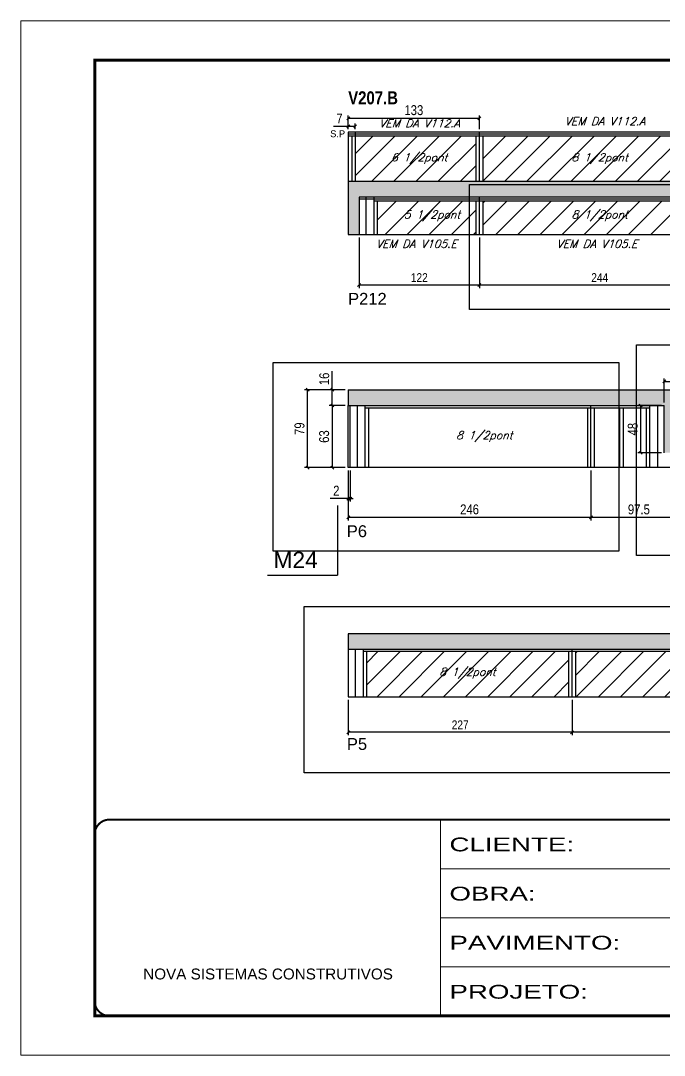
# Model space of a CAD drawing. Extents: x 2603 to 22413, y 1253 to 30260.
# Drawn here: x 4201 to 4854, y 25373 to 26423 of the extents above; entities that cross this region are included whole.
import ezdxf

# ---------------------------------------------------------------- set-up
doc = ezdxf.new("R2010")
doc.units = 0
doc.linetypes.add('CONTINUO', pattern=[0])
doc.linetypes.add('DASHED', pattern=[0.75, 0.5, -0.25])
for name, color, linetype in [('5', 5, 'Continuous'), ('COTA', 241, 'Continuous'), ('NOMENCLATURA', 7, 'Continuous'), ('Painéis', 200, 'Continuous'), ('SARR_2.2x7', 40, 'Continuous'), ('SARR_3.5x7', 81, 'Continuous'), ('texto', 7, 'Continuous')]:
    doc.layers.add(name, color=color, linetype=linetype)
for name, color, linetype, lineweight in [('Folhas', 255, 'Continuous', 9), ('Hachura', 251, 'Continuous', 9), ('SARRAFO DE PRESSAO', 251, 'DASHED', 9)]:
    doc.layers.add(name, color=color, linetype=linetype, lineweight=lineweight)
doc.styles.add('ARIAL', font='arial.ttf')
doc.styles.add('COTA TECNICA', font='techl___.ttf', dxfattribs={"height": 10})
doc.styles.add('COTA TECNICA-50', font='techl___.ttf', dxfattribs={"height": 9})
doc.styles.add('Romans', font='romans.shx')
doc.styles.add('ROMAS860', font='ROMAS860.SHX')
doc.styles.get("Standard").update_dxf_attribs({"font": 'arial.ttf'})
doc.styles.add('TECNICA', font='techb___.ttf', dxfattribs={"height": 10})
doc.styles.add('Tecnologia', font='')
doc.styles.get('Tecnologia').set_extended_font_data('Forgotten Futurist')
doc.dimstyles.new('COTA PAINEL-50', dxfattribs={"dimtxt": 9, "dimasz": 3, "dimexe": 3, "dimexo": 3, "dimgap": 3, "dimtad": 1, "dimdec": 1, "dimzin": 12, "dimdsep": 46, "dimtxsty": 'COTA TECNICA-50', "dimblk1": 'OBLIQUE', "dimblk2": 'OBLIQUE', "dimsah": 1, "dimcen": 0.9, "dimclrd": 4, "dimclre": 4, "dimclrt": 240, "dimadec": 1, "dimazin": 3, "dimtfac": 1, "dimtdec": 1, "dimtmove": 0, "dimatfit": 3, "dimfxl": 1, "dimtolj": 1, "dimtzin": 12, "dimarcsym": 0})
doc.dimstyles.new('PAINEL', dxfattribs={"dimtxt": 10, "dimasz": 3, "dimexe": 3, "dimexo": 3, "dimgap": 3, "dimtad": 1, "dimdec": 1, "dimzin": 12, "dimdsep": 46, "dimtxsty": 'COTA TECNICA', "dimblk1": 'OBLIQUE', "dimblk2": 'OBLIQUE', "dimsah": 1, "dimcen": 0.9, "dimclrd": 4, "dimclre": 4, "dimclrt": 240, "dimadec": 1, "dimazin": 3, "dimtfac": 1, "dimtdec": 1, "dimtmove": 0, "dimatfit": 3, "dimfxl": 1, "dimtolj": 1, "dimtzin": 12, "dimarcsym": 0})
pattern_1 = [(45, (-126418.031, -5371.03), (-11.2253202, 11.2253202), [])]

# ---------------------------------------------------------------- blocks, each defined once
blk = doc.blocks.new('9999999999')
at = {"color": 30, "linetype": 'CONTINUO'}
for p, q in [((98564.6, 34230.2), (98564.6, 34429.4)), ((98564.6, 34379.6), (99584, 34379.6)), ((98564.6, 34329.8), (99488, 34329.8)), ((98564.6, 34280), (99488, 34280))]:
    blk.add_line(p, q, dxfattribs=at)
at = {"color": 30, "linetype": 'CONTINUO', "const_width": 2}
blk.add_lwpolyline([(99584, 34230.2), (99584, 34414.4, 0.414214), (99569, 34429.4), (98229, 34429.4, 0.414214), (98214, 34414.4), (98214, 34245.2, 0.414214), (98229, 34230.2), (99584, 34230.2)], format="xyb", dxfattribs=at)
at = {"layer": 'Folhas'}
blk.add_lwpolyline([(98139, 34190.2), (99624, 34190.2), (99624, 35240.2), (98139, 35240.2)], close=True, dxfattribs=at)
at = {"layer": 'Folhas', "color": 30, "const_width": 3}
blk.add_lwpolyline([(98214, 34230.2), (99584, 34230.2), (99584, 35200.2), (98214, 35200.2)], close=True, dxfattribs=at)
at = {"color": 7, "linetype": 'Continuous', "ltscale": 5, "style": 'ARIAL'}
blk.add_text('NOVA SISTEMAS CONSTRUTIVOS', height=11.059, dxfattribs=at).set_placement((98263.2, 34267.2))
at = {"layer": 'Folhas', "color": 7, "style": 'Tecnologia', "width": 1.5}
for s, p in [('CLIENTE:', (98573.7, 34397.2)), ('OBRA:', (98573.7, 34347.3)), ('PAVIMENTO:', (98573.7, 34297.5)), ('PROJETO:', (98573.7, 34247.7))]:
    blk.add_text(s, height=14, dxfattribs=at).set_placement(p)
blk = doc.blocks.new('_Oblique')
at = {"color": 0, "linetype": 'ByBlock', "lineweight": -2}
blk.add_line((-0.5, -0.5), (0.5, 0.5), dxfattribs=at)
blk = doc.blocks.new('*D560')
at = {"layer": 'COTA', "color": 4, "linetype": 'ByBlock', "lineweight": -2, "transparency": 16777216}
for p, q in [((4666.6, 26203.4), (4666.6, 26152.1)), ((4910.6, 26203.4), (4910.6, 26152.1)), ((4910.6, 26155.1), (4666.6, 26155.1))]:
    blk.add_line(p, q, dxfattribs=at)
at = {"layer": 'Defpoints', "color": 0, "linetype": 'ByBlock', "transparency": 16777216}
for p in [(4666.6, 26206.4), (4910.6, 26206.4), (4666.6, 26155.1)]:
    blk.add_point(p, dxfattribs=at)
at = {"layer": 'COTA', "color": 4, "linetype": 'ByBlock', "lineweight": -2, "transparency": 16777216, "xscale": 3, "yscale": 3, "zscale": 3, "rotation": 180}
blk.add_blockref('_Oblique', (4666.6, 26155.1), dxfattribs=at)
at = {"layer": 'COTA', "color": 4, "linetype": 'ByBlock', "lineweight": -2, "transparency": 16777216, "xscale": 3, "yscale": 3, "zscale": 3}
blk.add_blockref('_Oblique', (4910.6, 26155.1), dxfattribs=at)
at = {"layer": 'COTA', "color": 240, "linetype": 'ByBlock', "transparency": 16777216, "insert": (4788.6, 26162.7), "char_height": 9, "attachment_point": 5, "style": 'COTA TECNICA-50'}
blk.add_mtext('\\A1;244', dxfattribs=at)
blk = doc.blocks.new('*D561')
at = {"layer": 'COTA', "color": 4, "linetype": 'ByBlock', "lineweight": -2, "transparency": 16777216}
for p, q in [((4544.6, 26203.4), (4544.6, 26152.1)), ((4666.6, 26203.4), (4666.6, 26152.1)), ((4666.6, 26155.1), (4544.6, 26155.1))]:
    blk.add_line(p, q, dxfattribs=at)
at = {"layer": 'Defpoints', "color": 0, "linetype": 'ByBlock', "transparency": 16777216}
for p in [(4544.6, 26206.4), (4666.6, 26206.4), (4544.6, 26155.1)]:
    blk.add_point(p, dxfattribs=at)
at = {"layer": 'COTA', "color": 4, "linetype": 'ByBlock', "lineweight": -2, "transparency": 16777216, "xscale": 3, "yscale": 3, "zscale": 3, "rotation": 180}
blk.add_blockref('_Oblique', (4544.6, 26155.1), dxfattribs=at)
at = {"layer": 'COTA', "color": 4, "linetype": 'ByBlock', "lineweight": -2, "transparency": 16777216, "xscale": 3, "yscale": 3, "zscale": 3}
blk.add_blockref('_Oblique', (4666.6, 26155.1), dxfattribs=at)
at = {"layer": 'COTA', "color": 240, "linetype": 'ByBlock', "transparency": 16777216, "insert": (4605.6, 26162.7), "char_height": 9, "attachment_point": 5, "style": 'COTA TECNICA-50'}
blk.add_mtext('\\A1;122', dxfattribs=at)
blk = doc.blocks.new('*D2964')
at = {"layer": 'COTA', "color": 4, "linetype": 'ByBlock', "lineweight": -2, "transparency": 16777216}
for p, q in [((4533.6, 26313.4), (4533.6, 26327.3)), ((4666.6, 26324.3), (4533.6, 26324.3)), ((4666.6, 26313.4), (4666.6, 26327.3))]:
    blk.add_line(p, q, dxfattribs=at)
at = {"layer": 'Defpoints', "color": 0, "linetype": 'ByBlock', "transparency": 16777216}
for p in [(4533.6, 26324.3), (4533.6, 26310.4), (4666.6, 26310.4)]:
    blk.add_point(p, dxfattribs=at)
at = {"layer": 'COTA', "color": 4, "linetype": 'ByBlock', "lineweight": -2, "transparency": 16777216, "xscale": 3, "yscale": 3, "zscale": 3, "rotation": 180}
blk.add_blockref('_Oblique', (4533.6, 26324.3), dxfattribs=at)
at = {"layer": 'COTA', "color": 4, "linetype": 'ByBlock', "lineweight": -2, "transparency": 16777216, "xscale": 3, "yscale": 3, "zscale": 3}
blk.add_blockref('_Oblique', (4666.6, 26324.3), dxfattribs=at)
at = {"layer": 'COTA', "color": 240, "linetype": 'ByBlock', "transparency": 16777216, "insert": (4600.1, 26332.6), "char_height": 10, "attachment_point": 5, "style": 'COTA TECNICA'}
blk.add_mtext('\\A1;133', dxfattribs=at)
blk = doc.blocks.new('*D2965')
at = {"layer": 'COTA', "color": 4, "linetype": 'ByBlock', "lineweight": -2, "transparency": 16777216}
for p, q in [((4533.6, 26316.2), (4518.8, 26316.2)), ((4533.6, 26313.4), (4533.6, 26319.2)), ((4540.6, 26316.2), (4533.6, 26316.2)), ((4540.6, 26313.4), (4540.6, 26319.2))]:
    blk.add_line(p, q, dxfattribs=at)
at = {"layer": 'Defpoints', "color": 0, "linetype": 'ByBlock', "transparency": 16777216}
for p in [(4533.6, 26316.2), (4533.6, 26310.4), (4540.6, 26310.4)]:
    blk.add_point(p, dxfattribs=at)
at = {"layer": 'COTA', "color": 4, "linetype": 'ByBlock', "lineweight": -2, "transparency": 16777216, "xscale": 3, "yscale": 3, "zscale": 3, "rotation": 180}
blk.add_blockref('_Oblique', (4533.6, 26316.2), dxfattribs=at)
at = {"layer": 'COTA', "color": 4, "linetype": 'ByBlock', "lineweight": -2, "transparency": 16777216, "xscale": 3, "yscale": 3, "zscale": 3}
blk.add_blockref('_Oblique', (4540.6, 26316.2), dxfattribs=at)
at = {"layer": 'COTA', "color": 240, "linetype": 'ByBlock', "transparency": 16777216, "insert": (4524.7, 26324.2), "char_height": 10, "attachment_point": 5, "style": 'COTA TECNICA'}
blk.add_mtext('\\A1;7', dxfattribs=at)
blk = doc.blocks.new('*D2969')
at = {"layer": 'COTA', "color": 4, "linetype": 'ByBlock', "lineweight": -2, "transparency": 16777216}
for p, q in [((4779.6, 25966.9), (4779.6, 25916.3)), ((4877.1, 25966.9), (4877.1, 25916.3)), ((4877.1, 25919.3), (4779.6, 25919.3))]:
    blk.add_line(p, q, dxfattribs=at)
at = {"layer": 'Defpoints', "color": 0, "linetype": 'ByBlock', "transparency": 16777216}
for p in [(4779.6, 25969.9), (4877.1, 25969.9), (4779.6, 25919.3)]:
    blk.add_point(p, dxfattribs=at)
at = {"layer": 'COTA', "color": 4, "linetype": 'ByBlock', "lineweight": -2, "transparency": 16777216, "xscale": 3, "yscale": 3, "zscale": 3, "rotation": 180}
blk.add_blockref('_Oblique', (4779.6, 25919.3), dxfattribs=at)
at = {"layer": 'COTA', "color": 4, "linetype": 'ByBlock', "lineweight": -2, "transparency": 16777216, "xscale": 3, "yscale": 3, "zscale": 3}
blk.add_blockref('_Oblique', (4877.1, 25919.3), dxfattribs=at)
at = {"layer": 'COTA', "color": 240, "linetype": 'ByBlock', "transparency": 16777216, "insert": (4828.3, 25927.4), "char_height": 10, "attachment_point": 5, "style": 'COTA TECNICA'}
blk.add_mtext('\\A1;97.5', dxfattribs=at)
blk = doc.blocks.new('*D2970')
at = {"layer": 'COTA', "color": 4, "linetype": 'ByBlock', "lineweight": -2, "transparency": 16777216}
for p, q in [((4533.6, 25966.9), (4533.6, 25916.3)), ((4779.6, 25966.9), (4779.6, 25916.3)), ((4779.6, 25919.3), (4533.6, 25919.3))]:
    blk.add_line(p, q, dxfattribs=at)
at = {"layer": 'Defpoints', "color": 0, "linetype": 'ByBlock', "transparency": 16777216}
for p in [(4533.6, 25969.9), (4779.6, 25969.9), (4533.6, 25919.3)]:
    blk.add_point(p, dxfattribs=at)
at = {"layer": 'COTA', "color": 4, "linetype": 'ByBlock', "lineweight": -2, "transparency": 16777216, "xscale": 3, "yscale": 3, "zscale": 3, "rotation": 180}
blk.add_blockref('_Oblique', (4533.6, 25919.3), dxfattribs=at)
at = {"layer": 'COTA', "color": 4, "linetype": 'ByBlock', "lineweight": -2, "transparency": 16777216, "xscale": 3, "yscale": 3, "zscale": 3}
blk.add_blockref('_Oblique', (4779.6, 25919.3), dxfattribs=at)
at = {"layer": 'COTA', "color": 240, "linetype": 'ByBlock', "transparency": 16777216, "insert": (4656.6, 25927.4), "char_height": 10, "attachment_point": 5, "style": 'COTA TECNICA'}
blk.add_mtext('\\A1;246', dxfattribs=at)
blk = doc.blocks.new('*D2793')
at = {"layer": 'COTA', "color": 4, "linetype": 'ByBlock', "lineweight": -2, "transparency": 16777216}
for p, q in [((4530.6, 26032.9), (4514.4, 26032.9)), ((4517.4, 26032.9), (4517.4, 25969.9)), ((4530.6, 25969.9), (4514.4, 25969.9))]:
    blk.add_line(p, q, dxfattribs=at)
at = {"layer": 'Defpoints', "color": 0, "linetype": 'ByBlock', "transparency": 16777216}
for p in [(4533.6, 26032.9), (4517.4, 25969.9), (4533.6, 25969.9)]:
    blk.add_point(p, dxfattribs=at)
at = {"layer": 'COTA', "color": 4, "linetype": 'ByBlock', "lineweight": -2, "transparency": 16777216, "xscale": 3, "yscale": 3, "zscale": 3}
for p, rotation in [((4517.4, 26032.9), 90), ((4517.4, 25969.9), 270)]:
    blk.add_blockref('_Oblique', p, dxfattribs=dict(at, rotation=rotation))
at = {"layer": 'COTA', "color": 240, "linetype": 'ByBlock', "transparency": 16777216, "insert": (4509.2, 26001.4), "char_height": 10, "attachment_point": 5, "rotation": 90, "style": 'COTA TECNICA'}
blk.add_mtext('\\A1;63', dxfattribs=at)
blk = doc.blocks.new('*D2794')
at = {"layer": 'COTA', "color": 4, "linetype": 'ByBlock', "lineweight": -2, "transparency": 16777216}
for p, q in [((4530.6, 26048.9), (4489.3, 26048.9)), ((4492.3, 25969.9), (4492.3, 26048.9)), ((4530.6, 25969.9), (4489.3, 25969.9))]:
    blk.add_line(p, q, dxfattribs=at)
at = {"layer": 'Defpoints', "color": 0, "linetype": 'ByBlock', "transparency": 16777216}
for p in [(4492.3, 26048.9), (4533.6, 26048.9), (4533.6, 25969.9)]:
    blk.add_point(p, dxfattribs=at)
at = {"layer": 'COTA', "color": 4, "linetype": 'ByBlock', "lineweight": -2, "transparency": 16777216, "xscale": 3, "yscale": 3, "zscale": 3}
for p, rotation in [((4492.3, 26048.9), 90), ((4492.3, 25969.9), 270)]:
    blk.add_blockref('_Oblique', p, dxfattribs=dict(at, rotation=rotation))
at = {"layer": 'COTA', "color": 240, "linetype": 'ByBlock', "transparency": 16777216, "insert": (4484.2, 26009.4), "char_height": 10, "attachment_point": 5, "rotation": 90, "style": 'COTA TECNICA'}
blk.add_mtext('\\A1;79', dxfattribs=at)
blk = doc.blocks.new('*D2795')
at = {"layer": 'COTA', "color": 4, "linetype": 'ByBlock', "lineweight": -2, "transparency": 16777216}
for p, q in [((4517.4, 26048.9), (4517.4, 26067.9)), ((4530.6, 26048.9), (4514.4, 26048.9)), ((4517.4, 26032.9), (4517.4, 26048.9)), ((4530.6, 26032.9), (4514.4, 26032.9))]:
    blk.add_line(p, q, dxfattribs=at)
at = {"layer": 'Defpoints', "color": 0, "linetype": 'ByBlock', "transparency": 16777216}
for p in [(4517.4, 26048.9), (4533.6, 26048.9), (4533.6, 26032.9)]:
    blk.add_point(p, dxfattribs=at)
at = {"layer": 'COTA', "color": 4, "linetype": 'ByBlock', "lineweight": -2, "transparency": 16777216, "xscale": 3, "yscale": 3, "zscale": 3}
for p, rotation in [((4517.4, 26048.9), 90), ((4517.4, 26032.9), 270)]:
    blk.add_blockref('_Oblique', p, dxfattribs=dict(at, rotation=rotation))
at = {"layer": 'COTA', "color": 240, "linetype": 'ByBlock', "transparency": 16777216, "insert": (4509.3, 26059.9), "char_height": 10, "attachment_point": 5, "rotation": 90, "style": 'COTA TECNICA'}
blk.add_mtext('\\A1;16', dxfattribs=at)
blk = doc.blocks.new('*D2796')
at = {"layer": 'COTA', "color": 4, "linetype": 'ByBlock', "lineweight": -2, "transparency": 16777216}
for p, q in [((4854.1, 26035.9), (4854.1, 26060.3)), ((4854.1, 26057.3), (4877.1, 26057.3)), ((4877.1, 26051.9), (4877.1, 26060.3))]:
    blk.add_line(p, q, dxfattribs=at)
at = {"layer": 'Defpoints', "color": 0, "linetype": 'ByBlock', "transparency": 16777216}
for p in [(4877.1, 26057.3), (4877.1, 26048.9), (4854.1, 26032.9)]:
    blk.add_point(p, dxfattribs=at)
at = {"layer": 'COTA', "color": 4, "linetype": 'ByBlock', "lineweight": -2, "transparency": 16777216, "xscale": 3, "yscale": 3, "zscale": 3, "rotation": 180}
blk.add_blockref('_Oblique', (4854.1, 26057.3), dxfattribs=at)
at = {"layer": 'COTA', "color": 4, "linetype": 'ByBlock', "lineweight": -2, "transparency": 16777216, "xscale": 3, "yscale": 3, "zscale": 3}
blk.add_blockref('_Oblique', (4877.1, 26057.3), dxfattribs=at)
at = {"layer": 'COTA', "color": 240, "linetype": 'ByBlock', "transparency": 16777216, "insert": (4865.6, 26065.5), "char_height": 10, "attachment_point": 5, "style": 'COTA TECNICA'}
blk.add_mtext('\\A1;23', dxfattribs=at)
blk = doc.blocks.new('*D2797')
at = {"layer": 'COTA', "color": 4, "linetype": 'ByBlock', "lineweight": -2, "transparency": 16777216}
for p, q in [((4851.1, 26032.9), (4827.2, 26032.9)), ((4830.2, 25984.9), (4830.2, 26032.9)), ((4851.1, 25984.9), (4827.2, 25984.9))]:
    blk.add_line(p, q, dxfattribs=at)
at = {"layer": 'Defpoints', "color": 0, "linetype": 'ByBlock', "transparency": 16777216}
for p in [(4830.2, 26032.9), (4854.1, 26032.9), (4854.1, 25984.9)]:
    blk.add_point(p, dxfattribs=at)
at = {"layer": 'COTA', "color": 4, "linetype": 'ByBlock', "lineweight": -2, "transparency": 16777216, "xscale": 3, "yscale": 3, "zscale": 3}
for p, rotation in [((4830.2, 26032.9), 90), ((4830.2, 25984.9), 270)]:
    blk.add_blockref('_Oblique', p, dxfattribs=dict(at, rotation=rotation))
at = {"layer": 'COTA', "color": 240, "linetype": 'ByBlock', "transparency": 16777216, "insert": (4822.1, 26008.9), "char_height": 10, "attachment_point": 5, "rotation": 90, "style": 'COTA TECNICA'}
blk.add_mtext('\\A1;48', dxfattribs=at)
blk = doc.blocks.new('*D2801')
at = {"layer": 'COTA', "color": 4, "linetype": 'ByBlock', "lineweight": -2, "transparency": 16777216}
for p, q in [((4533.6, 25966.9), (4533.6, 25935.5)), ((4535.6, 25966.9), (4535.6, 25935.5)), ((4533.6, 25938.5), (4515.4, 25938.5)), ((4535.6, 25938.5), (4533.6, 25938.5)), ((4535.6, 25938.5), (4538.6, 25938.5))]:
    blk.add_line(p, q, dxfattribs=at)
at = {"layer": 'Defpoints', "color": 0, "linetype": 'ByBlock', "transparency": 16777216}
for p in [(4533.6, 25969.9), (4535.6, 25969.9), (4533.6, 25938.5)]:
    blk.add_point(p, dxfattribs=at)
at = {"layer": 'COTA', "color": 4, "linetype": 'ByBlock', "lineweight": -2, "transparency": 16777216, "xscale": 3, "yscale": 3, "zscale": 3}
blk.add_blockref('_Oblique', (4533.6, 25938.5), dxfattribs=at)
at = {"layer": 'COTA', "color": 4, "linetype": 'ByBlock', "lineweight": -2, "transparency": 16777216, "xscale": 3, "yscale": 3, "zscale": 3, "rotation": 180}
blk.add_blockref('_Oblique', (4535.6, 25938.5), dxfattribs=at)
at = {"layer": 'COTA', "color": 240, "linetype": 'ByBlock', "transparency": 16777216, "insert": (4521.5, 25946.5), "char_height": 10, "attachment_point": 5, "style": 'COTA TECNICA'}
blk.add_mtext('\\A1;2', dxfattribs=at)
blk = doc.blocks.new('*D519')
at = {"layer": 'COTA', "color": 4, "linetype": 'ByBlock', "lineweight": -2, "transparency": 16777216}
for p, q in [((4760.6, 25734.3), (4760.6, 25698.3)), ((5004.6, 25734.3), (5004.6, 25698.3)), ((5004.6, 25701.3), (4760.6, 25701.3))]:
    blk.add_line(p, q, dxfattribs=at)
at = {"layer": 'Defpoints', "color": 0, "linetype": 'ByBlock', "transparency": 16777216}
for p in [(4760.6, 25737.3), (5004.6, 25737.3), (4760.6, 25701.3)]:
    blk.add_point(p, dxfattribs=at)
at = {"layer": 'COTA', "color": 4, "linetype": 'ByBlock', "lineweight": -2, "transparency": 16777216, "xscale": 3, "yscale": 3, "zscale": 3, "rotation": 180}
blk.add_blockref('_Oblique', (4760.6, 25701.3), dxfattribs=at)
at = {"layer": 'COTA', "color": 4, "linetype": 'ByBlock', "lineweight": -2, "transparency": 16777216, "xscale": 3, "yscale": 3, "zscale": 3}
blk.add_blockref('_Oblique', (5004.6, 25701.3), dxfattribs=at)
at = {"layer": 'COTA', "color": 240, "linetype": 'ByBlock', "transparency": 16777216, "insert": (4882.6, 25708.8), "char_height": 9, "attachment_point": 5, "style": 'COTA TECNICA-50'}
blk.add_mtext('\\A1;244', dxfattribs=at)
blk = doc.blocks.new('*D2802')
at = {"layer": 'COTA', "color": 4, "linetype": 'ByBlock', "lineweight": -2, "transparency": 16777216}
for p, q in [((4533.6, 25734.3), (4533.6, 25698.3)), ((4760.6, 25734.3), (4760.6, 25698.3)), ((4760.6, 25701.3), (4533.6, 25701.3))]:
    blk.add_line(p, q, dxfattribs=at)
at = {"layer": 'Defpoints', "color": 0, "linetype": 'ByBlock', "transparency": 16777216}
for p in [(4533.6, 25737.3), (4760.6, 25737.3), (4533.6, 25701.3)]:
    blk.add_point(p, dxfattribs=at)
at = {"layer": 'COTA', "color": 4, "linetype": 'ByBlock', "lineweight": -2, "transparency": 16777216, "xscale": 3, "yscale": 3, "zscale": 3, "rotation": 180}
blk.add_blockref('_Oblique', (4533.6, 25701.3), dxfattribs=at)
at = {"layer": 'COTA', "color": 4, "linetype": 'ByBlock', "lineweight": -2, "transparency": 16777216, "xscale": 3, "yscale": 3, "zscale": 3}
blk.add_blockref('_Oblique', (4760.6, 25701.3), dxfattribs=at)
at = {"layer": 'COTA', "color": 240, "linetype": 'ByBlock', "transparency": 16777216, "insert": (4647.1, 25708.8), "char_height": 9, "attachment_point": 5, "style": 'COTA TECNICA-50'}
blk.add_mtext('\\A1;227', dxfattribs=at)

msp = doc.modelspace()

# ---------------------------------------------------------------- hatches: boundary and pattern name
at = {"layer": 'COTA', "linetype": 'ByBlock'}
h = msp.add_hatch(dxfattribs=at)
h.set_pattern_fill('AR-CONC', color=256, scale=0.03)
h.set_pattern_definition([(50, (-126429.0314, -5382.9826), (5.46554007, -0.47817257), [0.5715, -6.2865]), (355, (-126429.0314, -5382.9826), (-1.05730264, 5.73170536), [0.4572, -5.02921753]), (100.4514447, (-126428.576, -5383.0224), (4.40823741, 5.25353256), [0.48570026, -5.34270734]), (46.1842, (-126429.0314, -5381.4586), (8.13237123, -1.26126984), [0.85725, -9.42975]), (96.6355576, (-126428.354, -5381.564), (7.122124, 7.42278374), [0.7285507, -8.01406824]), (351.184151, (-126429.031, -5381.4586), (7.122124, 7.42278374), [0.685799, -7.54379196]), (21, (-126428.2694, -5381.8396), (4.54843174, -3.06795595), [0.5715, -6.2865]), (326, (-126428.2694, -5381.8396), (1.85406085, 5.52563898), [0.4572, -5.0292]), (71.451445, (-126427.8904, -5382.095), (6.40249258, 2.45768307), [0.48570026, -5.34269813]), (37.5, (-126429.0314, -5382.9826), (0.092658098, 2.536651166), [0, -4.96824, 0, -5.1054, 0, -5.04825]), (7.5, (-126429.0314, -5382.9826), (2.004589875, 3.005417245), [0, -2.91084, 0, -4.85394, 0, -1.92405]), (327.5, (-126430.7307, -5382.9826), (4.067717855, -0.17186232), [0, -1.905, 0, -5.9436, 0, -7.8867]), (317.5, (-126431.4927, -5382.9826), (4.44387544, 0.76279473), [0, -2.4765, 0, -3.94716, 0, -5.6007])])
h.paths.add_polyline_path([(4533.56, 26260.44), (4533.56, 26206.44), (4544.56, 26206.44), (4544.56, 26244.44), (5156.56, 26244.44), (5156.56, 26260.44)])
h = msp.add_hatch(dxfattribs=at)
h.set_pattern_fill('AR-CONC', color=256, scale=0.03)
h.set_pattern_definition([(50, (-126422.0314, -5382.9826), (5.46554007, -0.47817257), [0.5715, -6.2865]), (355, (-126422.0314, -5382.9826), (-1.05730264, 5.73170536), [0.4572, -5.02921753]), (100.4514447, (-126421.576, -5383.0224), (4.40823741, 5.25353256), [0.48570026, -5.34270734]), (46.1842, (-126422.0314, -5381.4586), (8.13237123, -1.26126984), [0.85725, -9.42975]), (96.6355576, (-126421.354, -5381.564), (7.122124, 7.42278374), [0.7285507, -8.01406824]), (351.184151, (-126422.031, -5381.4586), (7.122124, 7.42278374), [0.685799, -7.54379196]), (21, (-126421.2694, -5381.8396), (4.54843174, -3.06795595), [0.5715, -6.2865]), (326, (-126421.2694, -5381.8396), (1.85406085, 5.52563898), [0.4572, -5.0292]), (71.451445, (-126420.8904, -5382.095), (6.40249258, 2.45768307), [0.48570026, -5.34269813]), (37.5, (-126422.0314, -5382.9826), (0.092658098, 2.536651166), [0, -4.96824, 0, -5.1054, 0, -5.04825]), (7.5, (-126422.0314, -5382.9826), (2.004589875, 3.005417245), [0, -2.91084, 0, -4.85394, 0, -1.92405]), (327.5, (-126423.7307, -5382.9826), (4.067717855, -0.17186232), [0, -1.905, 0, -5.9436, 0, -7.8867]), (317.5, (-126424.4927, -5382.9826), (4.44387544, 0.76279473), [0, -2.4765, 0, -3.94716, 0, -5.6007])])
h.paths.add_polyline_path([(4854.06, 25984.9), (4877.06, 25984.9), (4877.06, 26019.9), (5228.56, 26019.9), (5228.56, 26033.9), (4877.06, 26033.9), (4877.06, 26048.9), (4533.56, 26048.9), (4533.56, 26032.9), (4854.06, 26032.9)])
h = msp.add_hatch(dxfattribs=at)
h.set_pattern_fill('AR-CONC', color=256, scale=0.03)
h.set_pattern_definition([(50, (-128165.0135, -6852.6338), (5.46554007, -0.47817257), [0.5715, -6.2865]), (355, (-128165.0135, -6852.634), (-1.05730264, 5.73170536), [0.4572, -5.02921753]), (100.4514447, (-128164.558, -6852.6736), (4.40823741, 5.25353256), [0.48570026, -5.34270734]), (46.1842, (-128165.0135, -6851.11), (8.13237123, -1.26126984), [0.85725, -9.42975]), (96.6355576, (-128164.336, -6851.215), (7.122124, 7.42278374), [0.7285507, -8.01406824]), (351.184151, (-128165.0135, -6851.11), (7.122124, 7.42278374), [0.685799, -7.54379196]), (21, (-128164.2515, -6851.4908), (4.54843174, -3.06795595), [0.5715, -6.2865]), (326, (-128164.2515, -6851.491), (1.85406085, 5.52563898), [0.4572, -5.0292]), (71.451445, (-128163.8725, -6851.7464), (6.40249258, 2.45768307), [0.48570026, -5.34269813]), (37.5, (-128165.0135, -6852.6338), (0.092658098, 2.536651166), [0, -4.96824, 0, -5.1054, 0, -5.04825]), (7.5, (-128165.0135, -6852.6338), (2.004589875, 3.005417245), [0, -2.91084, 0, -4.85394, 0, -1.92405]), (327.5, (-128166.7128, -6852.6338), (4.067717855, -0.17186232), [0, -1.905, 0, -5.9436, 0, -7.8867]), (317.5, (-128167.4748, -6852.6338), (4.44387544, 0.76279473), [0, -2.4765, 0, -3.94716, 0, -5.6007])])
h.paths.add_polyline_path([(4533.56, 25801.35), (4533.56, 25785.35), (5248.56, 25785.35), (5248.56, 25801.35)])
at = {"layer": 'Hachura', "linetype": 'ByBlock'}
h = msp.add_hatch(dxfattribs=at)
h.set_pattern_fill('ANSI31', color=256, scale=5)
h.set_pattern_definition(pattern_1)
h.paths.add_polyline_path([(4663.06, 26306.24), (4540.56, 26306.24), (4540.56, 26260.44), (4663.06, 26260.44)])
h.paths.add_polyline_path([(4907.06, 26260.44), (4907.06, 26306.24), (4670.06, 26306.24), (4670.06, 26260.44)])
h.paths.add_polyline_path([(4914.06, 26306.24), (4914.06, 26260.44), (5136.06, 26260.44), (5136.06, 26306.24)])
h = msp.add_hatch(dxfattribs=at)
h.set_pattern_fill('ANSI31', color=256, scale=5)
h.set_pattern_definition(pattern_1)
h.paths.add_polyline_path([(4663.06, 26206.44), (4663.06, 26240.24), (4563.06, 26240.24), (4563.06, 26206.44)])
h.paths.add_polyline_path([(4907.06, 26206.44), (4907.06, 26240.24), (4670.06, 26240.24), (4670.06, 26206.44)])
h.paths.add_polyline_path([(4914.06, 26240.24), (4914.06, 26206.44), (5136.06, 26206.44), (5136.06, 26240.24)])
h = msp.add_hatch(dxfattribs=at)
h.set_pattern_fill('ANSI31', color=256, scale=5)
h.set_pattern_definition([(45, (-126418.031, -5382.983), (-11.2253202, 11.2253202), [])])
h.paths.add_polyline_path([(4757.06, 25737.35), (4757.06, 25783.15), (4552.06, 25783.15), (4552.06, 25737.35)])
h.paths.add_polyline_path([(4764.06, 25783.15), (4764.06, 25737.35), (5001.06, 25737.35), (5001.06, 25783.15)])
h.paths.add_polyline_path([(5230.06, 25737.35), (5230.06, 25783.15), (5008.06, 25783.15), (5008.06, 25737.35)])

# ---------------------------------------------------------------- linework, layer by layer
at = {"layer": 'COTA', "linetype": 'ByBlock'}
for p, q in [((4533.56, 26260.44), (4533.56, 26206.44)), ((4533.56, 26206.44), (4544.56, 26206.44)), ((4533.56, 26048.9), (4533.56, 26032.9)), ((4533.56, 26048.9), (4877.06, 26048.9)), ((5248.56, 25801.35), (4533.56, 25801.35)), ((4533.56, 25801.35), (4533.56, 25785.35))]:
    msp.add_line(p, q, dxfattribs=at)
at = {"layer": 'COTA'}
for points in [[(4656.4, 26257.17), (5176.47, 26257.17), (5176.47, 26130.41), (4656.4, 26130.41)], [(4825.79, 26094.4), (5005.31, 26094.4), (5005.31, 25880.63), (4825.79, 25880.63)], [(4457.32, 26076.44), (4807.98, 26076.44), (4807.98, 25885.03), (4457.32, 25885.03)], [(4488.84, 25828.88), (5330.32, 25828.88), (5330.32, 25660.18), (4488.84, 25660.18)]]:
    msp.add_lwpolyline(points, close=True, dxfattribs=at)
at = {"layer": 'NOMENCLATURA', "linetype": 'Continuous'}
for p in [(4522.74, 25931.3), (4451.74, 25860.75)]:
    msp.add_line(p, (4522.74, 25860.75), dxfattribs=at)
at = {"layer": 'Painéis', "linetype": 'Continuous'}
for p, q in [((4533.56, 26310.44), (4533.56, 26260.44)), ((5156.56, 26310.44), (4533.56, 26310.44)), ((5156.56, 26308.44), (4533.56, 26308.44)), ((4666.56, 26260.44), (4666.56, 26310.44)), ((4533.56, 26260.44), (5156.56, 26260.44)), ((4544.56, 26244.44), (4544.56, 26206.44)), ((5156.56, 26244.44), (4544.56, 26244.44)), ((5156.56, 26242.44), (4544.56, 26242.44)), ((4666.56, 26206.44), (4666.56, 26244.44)), ((4544.56, 26206.44), (5156.56, 26206.44)), ((4533.56, 25969.9), (4533.56, 26032.9)), ((4533.56, 26032.9), (4854.06, 26032.9)), ((4535.56, 25969.9), (4535.56, 26032.9)), ((4779.56, 25969.9), (4779.56, 26032.9)), ((4854.06, 25984.9), (4854.06, 26032.9)), ((4877.06, 25969.9), (4533.56, 25969.9)), ((4533.56, 25785.35), (4533.56, 25737.35)), ((5248.56, 25785.35), (4533.56, 25785.35)), ((4760.56, 25737.35), (4760.56, 25785.35)), ((4533.56, 25737.35), (5248.56, 25737.35))]:
    msp.add_line(p, q, dxfattribs=at)
at = {"layer": 'SARR_2.2x7', "linetype": 'Continuous'}
for p, q in [((4666.56, 26306.24), (4533.56, 26306.24)), ((4540.56, 26310.44), (4540.56, 26260.44)), ((4910.56, 26306.24), (4666.56, 26306.24)), ((4551.56, 26244.44), (4551.56, 26206.44)), ((4666.56, 26240.24), (4559.56, 26240.24)), ((4910.56, 26240.24), (4666.56, 26240.24)), ((4542.56, 26032.9), (4542.56, 25969.9)), ((4550.56, 26030.7), (4779.56, 26030.7)), ((4779.56, 26030.7), (4839.06, 26030.7)), ((4847.06, 26032.9), (4847.06, 25969.9)), ((4540.56, 25785.35), (4540.56, 25737.35)), ((4760.56, 25783.15), (4548.56, 25783.15)), ((5004.56, 25783.15), (4760.56, 25783.15))]:
    msp.add_line(p, q, dxfattribs=at)
at = {"layer": 'SARR_3.5x7'}
for p, q in [((4537.06, 26306.24), (4537.06, 26260.44)), ((4663.06, 26306.24), (4663.06, 26260.44)), ((4670.06, 26306.24), (4670.06, 26260.44)), ((4559.56, 26244.44), (4559.56, 26206.44)), ((4563.06, 26240.24), (4563.06, 26206.44)), ((4663.06, 26240.24), (4663.06, 26206.44)), ((4670.06, 26240.24), (4670.06, 26206.44)), ((4550.56, 26032.9), (4550.56, 25969.9)), ((4554.06, 26030.7), (4554.06, 25969.9)), ((4776.06, 26030.7), (4776.06, 25969.9)), ((4783.06, 26030.7), (4783.06, 25969.9)), ((4808.78, 26030.7), (4808.78, 25969.9)), ((4812.28, 26030.7), (4812.28, 25969.9)), ((4835.56, 26030.7), (4835.56, 25969.9)), ((4839.06, 26032.9), (4839.06, 25969.9)), ((4548.56, 25785.35), (4548.56, 25737.35)), ((4552.06, 25783.15), (4552.06, 25737.35)), ((4757.06, 25783.15), (4757.06, 25737.35)), ((4764.06, 25783.15), (4764.06, 25737.35))]:
    msp.add_line(p, q, dxfattribs=at)

# ---------------------------------------------------------------- block references
at = {"layer": 'SARRAFO DE PRESSAO', "color": 6, "linetype": 'ByBlock'}
msp.add_blockref('9999999999', (-93937.51, -8816.76), dxfattribs=at)

# ---------------------------------------------------------------- texts
at = {"layer": '5', "linetype": 'Continuous'}
for s, rotation, p in [('P212', 359.99996, (4533.42, 26135.22)), ('P6', 0.00004, (4532.12, 25899.36)), ('P5', 359.99996, (4532.23, 25683.36))]:
    msp.add_text(s, height=12, rotation=rotation, dxfattribs=at).set_placement(p)
at = {"layer": 'NOMENCLATURA', "style": 'TECNICA'}
msp.add_text('V207.B', height=13.2, dxfattribs=at).set_placement((4533.56, 26338.57))
at = {"layer": 'NOMENCLATURA', "linetype": 'Continuous'}
msp.add_text('M24', height=16.5, dxfattribs=at).set_placement((4457.78, 25867.95))
at = {"layer": 'texto', "color": 2, "char_height": 8, "attachment_point": 5, "style": 'Romans'}
for s, insert in [('{\\Q19;\\C256;VEM DA V112.A}', (4794.01, 26321.44)), ('{\\Q19;\\C256;VEM DA V112.A}', (4605.8, 26319.24)), ('{\\Q19;\\C256;6 1/2pont}', (4605.56, 26283.44)), ('{\\Q19;\\C256;8 1/2pont}', (4788.56, 26283.44)), ('{\\Q19;\\C256;5 1/2pont}', (4618.56, 26225.44)), ('{\\Q19;\\C256;8 1/2pont}', (4788.56, 26225.44)), ('{\\Q19;\\C256;VEM DA V105.E}', (4602.8, 26197.02)), ('{\\Q19;\\C256;VEM DA V105.E}', (4785.8, 26197.03)), ('{\\Q19;\\C256;8 1/2pont}', (4671.56, 26001.4)), ('{\\Q19;\\C256;8 1/2pont}', (4654.56, 25761.35))]:
    msp.add_mtext(s, dxfattribs=dict(at, insert=insert))
at = {"layer": 'texto', "color": 4, "insert": (4522.86, 26308.67), "char_height": 7, "attachment_point": 5, "style": 'ROMAS860'}
msp.add_mtext('S.P', dxfattribs=at)

# ---------------------------------------------------------------- dimensions: what is measured, and where the dimension line sits
at = {"layer": 'COTA', "linetype": 'ByBlock'}
for base, p1, p2, picture, middle in [((4533.56, 26324.33), (4666.56, 26310.44), (4533.56, 26310.44), '*D2964', (4600.06, 26332.55)), ((4533.56, 26316.17), (4540.56, 26310.44), (4533.56, 26310.44), '*D2965', (4524.69, 26324.24)), ((4877.06, 26057.25), (4854.06, 26032.9), (4877.06, 26048.9), '*D2796', (4865.56, 26065.47)), ((4533.56, 25938.53), (4535.56, 25969.9), (4533.56, 25969.9), '*D2801', (4521.5, 25946.53))]:
    dim = msp.add_linear_dim(base=base, p1=p1, p2=p2, dimstyle='PAINEL', dxfattribs=at)
    dim.commit()
    dim.dimension.update_dxf_attribs({"geometry": picture, "text_midpoint": middle})
for base, p1, p2, picture, middle in [((4544.56, 26155.12), (4666.56, 26206.44), (4544.56, 26206.44), '*D561', (4605.56, 26162.68)), ((4533.56, 25701.26), (4760.56, 25737.35), (4533.56, 25737.35), '*D2802', (4647.06, 25708.83))]:
    dim = msp.add_linear_dim(base=base, p1=p1, p2=p2, angle=180, dimstyle='COTA PAINEL-50', override={"dimarcsym": 1}, dxfattribs=at)
    dim.commit()
    dim.dimension.update_dxf_attribs({"geometry": picture, "text_midpoint": middle})
for base, p1, p2, picture, middle in [((4666.56, 26155.12), (4910.56, 26206.44), (4666.56, 26206.44), '*D560', (4788.56, 26162.69)), ((4760.56, 25701.26), (5004.56, 25737.35), (4760.56, 25737.35), '*D519', (4882.56, 25708.83))]:
    dim = msp.add_linear_dim(base=base, p1=p1, p2=p2, dimstyle='COTA PAINEL-50', override={"dimarcsym": 1}, dxfattribs=at)
    dim.commit()
    dim.dimension.update_dxf_attribs({"geometry": picture, "text_midpoint": middle})
for base, p1, p2, angle, picture, middle in [((4517.43, 26048.9), (4533.56, 26032.9), (4533.56, 26048.9), 90, '*D2795', (4509.33, 26059.91)), ((4492.32, 26048.9), (4533.56, 25969.9), (4533.56, 26048.9), 90, '*D2794', (4484.22, 26009.4)), ((4517.43, 25969.9), (4533.56, 26032.9), (4533.56, 25969.9), 90, '*D2793', (4509.21, 26001.4)), ((4830.22, 26032.9), (4854.06, 25984.9), (4854.06, 26032.9), 90, '*D2797', (4822.12, 26008.9)), ((4533.56, 25919.26), (4779.56, 25969.9), (4533.56, 25969.9), 180, '*D2970', (4656.56, 25927.36)), ((4779.56, 25919.26), (4877.06, 25969.9), (4779.56, 25969.9), 180, '*D2969', (4828.31, 25927.4))]:
    dim = msp.add_linear_dim(base=base, p1=p1, p2=p2, angle=angle, dimstyle='PAINEL', dxfattribs=at)
    dim.commit()
    dim.dimension.update_dxf_attribs({"geometry": picture, "text_midpoint": middle})

doc.saveas('drawing.dxf')
